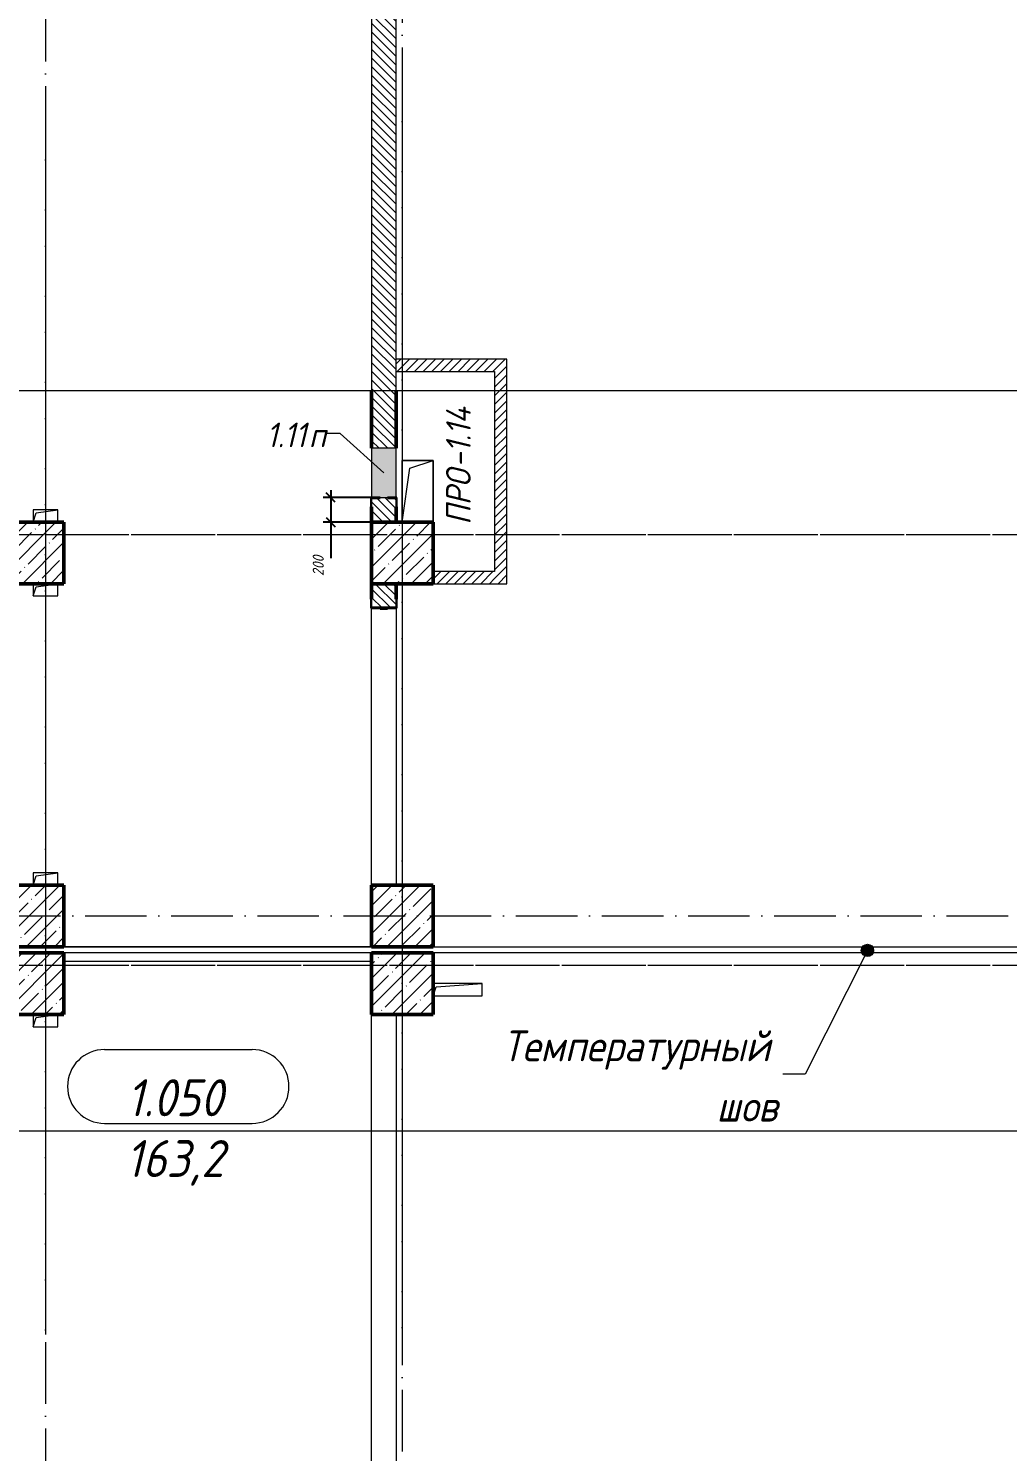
# Model space of a CAD drawing. Header units: millimetres. Extents: x -401725 to 250493, y 305116 to 802890.
# Drawn here: x -101803 to -93845, y 497895 to 509459 of the extents above; entities that cross this region are included whole.
import ezdxf

# ---------------------------------------------------------------- set-up
doc = ezdxf.new("R2010")
doc.units = ezdxf.units.MM
doc.linetypes.add('200_ШТРИХ_ш1п0_6_', pattern=[160, 100, -60])
doc.linetypes.add('50_200_ШТРИХ_1Т_ш5_п1_п1_', pattern=[700, 500, -100, 0, -100])
for name, color, linetype, lineweight in [('A-____-____-DIMS', 7, 'Continuous', 9), ('A-DETL-____-OTLN-3', 7, '200_ШТРИХ_ш1п0_6_', 9), ('A-DETL-____-OTLN-4', 7, 'Continuous', 18), ('A-DETL-GENF-OTLN', 7, 'Continuous', 9), ('A-FLOR-____-OTLN', 7, 'Continuous', 9), ('A-GENM-____-IDEN', 7, 'Continuous', 9), ('A-GENM-____-MCUT', 7, 'Continuous', 25), ('A-GENM-____-OTLN', 7, 'Continuous', 9), ('A-GENM-____-OTLN-1', 7, 'Continuous', 25), ('A-GLAZ-____-IDEN', 7, 'Continuous', 9), ('A-GLAZ-____-OTLN', 7, 'Continuous', 9), ('A-WALL-____-MCUT', 7, 'Continuous', 13), ('A-WALL-____-MCUT-2', 7, 'Continuous', 50), ('A-WALL-____-PATT-1', 7, 'Continuous', 9), ('A-WALL-FNSH-MCUT-1', 7, 'Continuous', 9), ('G-____-____-TEXT', 7, 'Continuous', 9), ('I-WALL-____-OTLN', 7, 'Continuous', 9), ('S-COLS-____-MCUT', 7, 'Continuous', 50), ('S-COLS-____-OTLN', 7, 'Continuous', 9), ('S-GRID-____-OTLN-1', 7, '50_200_ШТРИХ_1Т_ш5_п1_п1_', 9)]:
    doc.layers.add(name, color=color, linetype=linetype, lineweight=lineweight)
doc.layers.add('A-AREA-IDEN-1', color=7, linetype='Continuous', lineweight=9, true_color=0x000000)
doc.styles.add('ISOCPEUR_I', font='isocpeui.ttf', dxfattribs={"width": 0.9, "height": 2.5})
doc.styles.add('ISOCPEUR_I_11', font='isocpeui.ttf', dxfattribs={"width": 0.9, "height": 200})
doc.styles.add('ISOCPEUR_I_7', font='isocpeui.ttf', dxfattribs={"width": 0.9, "height": 90})
doc.styles.add('ISOCPEUR_I_9', font='isocpeui.ttf', dxfattribs={"width": 0.9, "height": 250})
doc.dimstyles.new('ISO-1_8_0_9К_СРЕДНИЙ_Кладочные_1', dxfattribs={"dimscale": 304.8, "dimtxt": 89.638306, "dimasz": 0.246063, "dimexe": 0.19685, "dimexo": 0, "dimgap": 0, "dimtad": 1, "dimdec": 3, "dimrnd": 0.001, "dimdsep": 46, "dimtxsty": 'ISOCPEUR_I_7', "dimblk1": 'OBLIQUE', "dimblk2": 'OBLIQUE', "dimsah": 1, "dimcen": 0.09, "dimdle": 0.19685, "dimazin": 0, "dimtfac": 1, "dimtdec": 4, "dimtix": 1, "dimtmove": 0, "dimatfit": 3, "dimfxl": 1, "dimtvp": 1, "dimtolj": 1, "dimtzin": 0, "dimarcsym": 2})
pattern_1 = [(45, (-77750, -42681.04), (-114.04925, 114.04925), []), (45, (-77635.95, -42681.04), (-114.04925, 114.04925), [201.613, -40.323, 3.353, -36.97])]
pattern_2 = [(45, (-74750, -43231.04), (-114.04925, 114.04925), []), (45, (-74635.95, -43231.04), (-114.04925, 114.04925), [201.613, -40.323, 3.353, -36.97])]
pattern_3 = [(315, (-46181.04, 74750), (114.04925, 114.04925), []), (315, (-46181.04, 74635.95), (114.04925, 114.04925), [201.613, -40.323, 3.353, -36.97])]
pattern_4 = [(45, (-77750, -46181.04), (-114.04925, 114.04925), []), (45, (-77635.95, -46181.04), (-114.04925, 114.04925), [201.613, -40.323, 3.353, -36.97])]
pattern_5 = [(45, (-77750, -43231.04), (-114.04925, 114.04925), []), (45, (-77635.95, -43231.04), (-114.04925, 114.04925), [201.613, -40.323, 3.353, -36.97])]
pattern_6 = [(45, (-74750, -42681.04), (-114.04925, 114.04925), []), (45, (-74635.95, -42681.04), (-114.04925, 114.04925), [201.613, -40.323, 3.353, -36.97])]
pattern_7 = [(45, (-176515.067, 459015.94), (-35.35534, 35.35534), [])]
pattern_8 = [(135, (-176515.067, 459015.94), (-35.35534, -35.35534), [])]

# ---------------------------------------------------------------- blocks, each defined once
blk = doc.blocks.new('BSC_Колонна _Прямоугольная - 500х500-V16-АР1_План отверстий 1 этажа в осях 1-64_А-ГГ')
at = {"layer": 'S-COLS-____-OTLN'}
h = blk.add_hatch(dxfattribs=at)
h.set_pattern_fill('FP_47', color=256, style=0, pattern_type=2)
h.set_pattern_definition(pattern_1)
h.paths.add_polyline_path([(-250, -250), (250, -250), (250, 250), (-250, 250)], flags=0)
at = {"layer": 'S-COLS-____-MCUT'}
for p, q in [((250, 250), (-250, 250)), ((-250, 250), (-250, -250)), ((250, -250), (250, 250)), ((-250, -250), (250, -250))]:
    blk.add_line(p, q, dxfattribs=at)
blk = doc.blocks.new('BSC_Колонна _Прямоугольная - 500х500-V89-АР1_План отверстий 1 этажа в осях 1-64_А-ГГ')
at = {"layer": 'S-COLS-____-OTLN'}
h = blk.add_hatch(dxfattribs=at)
h.set_pattern_fill('FP_121', color=256, style=0, pattern_type=2)
h.set_pattern_definition(pattern_2)
h.paths.add_polyline_path([(-250, -250), (250, -250), (250, 250), (-250, 250)], flags=0)
at = {"layer": 'S-COLS-____-MCUT'}
for p, q in [((250, 250), (-250, 250)), ((-250, 250), (-250, -250)), ((250, -250), (250, 250)), ((-250, -250), (250, -250))]:
    blk.add_line(p, q, dxfattribs=at)
blk = doc.blocks.new('BSC_Колонна _Прямоугольная - 500х500-V128-АР1_План отверстий 1 этажа в осях 1-64_А-ГГ')
at = {"layer": 'S-COLS-____-OTLN'}
h = blk.add_hatch(dxfattribs=at)
h.set_pattern_fill('FP_161', color=256, style=0, pattern_type=2)
h.set_pattern_definition(pattern_3)
h.paths.add_polyline_path([(-250, 250), (-250, -250), (250, -250), (250, 250)], flags=0)
at = {"layer": 'S-COLS-____-MCUT'}
for p, q in [((250, 250), (-250, 250)), ((-250, 250), (-250, -250)), ((250, -250), (250, 250)), ((-250, -250), (250, -250))]:
    blk.add_line(p, q, dxfattribs=at)
blk = doc.blocks.new('BSC_Колонна _Прямоугольная - 500х500-25978818-АР1_План отверстий 1 этажа в осях 1-64_А-ГГ')
at = {"layer": 'S-COLS-____-OTLN'}
h = blk.add_hatch(dxfattribs=at)
h.set_pattern_fill('FP_162', color=256, style=0, pattern_type=2)
h.set_pattern_definition(pattern_4)
h.paths.add_polyline_path([(-250, -250), (250, -250), (250, 250), (-250, 250)], flags=0)
at = {"layer": 'S-COLS-____-MCUT'}
for p, q in [((250, 250), (-250, 250)), ((-250, 250), (-250, -250)), ((250, -250), (250, 250)), ((-250, -250), (250, -250))]:
    blk.add_line(p, q, dxfattribs=at)
blk = doc.blocks.new('BSC_Колонна _Прямоугольная - 500х500-V133-АР1_План отверстий 1 этажа в осях 1-64_А-ГГ')
at = {"layer": 'S-COLS-____-OTLN'}
h = blk.add_hatch(dxfattribs=at)
h.set_pattern_fill('FP_167', color=256, style=0, pattern_type=2)
h.set_pattern_definition(pattern_5)
h.paths.add_polyline_path([(-250, -250), (250, -250), (250, 250), (-250, 250)], flags=0)
at = {"layer": 'S-COLS-____-MCUT'}
for p, q in [((250, 250), (-250, 250)), ((-250, 250), (-250, -250)), ((250, -250), (250, 250)), ((-250, -250), (250, -250))]:
    blk.add_line(p, q, dxfattribs=at)
blk = doc.blocks.new('BSC_Колонна _Прямоугольная - 500х500-V134-АР1_План отверстий 1 этажа в осях 1-64_А-ГГ')
at = {"layer": 'S-COLS-____-OTLN'}
h = blk.add_hatch(dxfattribs=at)
h.set_pattern_fill('FP_168', color=256, style=0, pattern_type=2)
h.set_pattern_definition(pattern_6)
h.paths.add_polyline_path([(-250, -250), (250, -250), (250, 250), (-250, 250), (-250, 193)], flags=0)
at = {"layer": 'S-COLS-____-MCUT'}
for p, q in [((250, 250), (-250, 250)), ((-250, 250), (-250, -250)), ((250, -250), (250, 250)), ((-250, -250), (250, -250))]:
    blk.add_line(p, q, dxfattribs=at)
blk = doc.blocks.new('AR_Отверстие Ниша - Лючок-32405162-АР1_План отверстий 1 этажа в осях 1-64_А-ГГ')
at = {"layer": 'A-GLAZ-____-OTLN'}
blk.add_hatch(color=256, dxfattribs=at).paths.add_polyline_path([(200, -100), (200, 100), (-200, 100), (-200, -100)], flags=0)
for p, q in [((200, 100), (-200, 100)), ((-200, 100), (-200, -100)), ((200, -31), (200, 31)), ((-200, -100), (200, -100))]:
    blk.add_line(p, q, dxfattribs=at)
blk = doc.blocks.new('Фахверк_СКБ_Уголок - 200_4010-27904266-АР1_План отверстий 1 этажа в осях 1-64_А-ГГ')
at = {"layer": 'A-GENM-____-MCUT'}
for p, q in [((125, 156), (50, 156)), ((50, 156), (50, 150)), ((50, 150), (119, 150)), ((119, 150), (119, 81)), ((125, 81), (125, 156)), ((119, 81), (125, 81)), ((125, 19), (119, 19)), ((119, 19), (119, -50)), ((125, -56), (125, 19)), ((119, -50), (50, -50)), ((50, -50), (50, -56)), ((50, -56), (125, -56))]:
    blk.add_line(p, q, dxfattribs=at)
blk = doc.blocks.new('AR_Отверстие прямоугольное _в плите_ - AR_Отверстие прямоугольное _в плите_-V157-АР1_План отверстий 1 этажа в осях 1-64_А-ГГ')
at = {"layer": 'A-GENM-____-OTLN'}
for p, q in [((125, 250), (-125, 250)), ((-125, 250), (-125, -250)), ((-63, 188), (125, 250)), ((125, -250), (125, 250)), ((-125, -250), (-63, 188))]:
    blk.add_line(p, q, dxfattribs=at)
blk = doc.blocks.new('AR_Отверстие прямоугольное _в плите_ - AR_Отверстие прямоугольное _в плите_-V179-АР1_План отверстий 1 этажа в осях 1-64_А-ГГ')
at = {"layer": 'A-GENM-____-OTLN'}
for p, q in [((-100, 50), (-100, -50)), ((-100, -50), (-75, 25)), ((-75, 25), (100, 50)), ((100, -50), (100, 50)), ((-100, -50), (100, -50))]:
    blk.add_line(p, q, dxfattribs=at)
blk = doc.blocks.new('AR_Отверстие прямоугольное _в плите_ - AR_Отверстие прямоугольное _в плите_-V180-АР1_План отверстий 1 этажа в осях 1-64_А-ГГ')
at = {"layer": 'A-GENM-____-OTLN'}
for p, q in [((100, 50), (-100, 50)), ((-100, 50), (-100, -50)), ((-100, -50), (-75, 25)), ((-75, 25), (100, 50)), ((100, -50), (100, 50))]:
    blk.add_line(p, q, dxfattribs=at)
blk = doc.blocks.new('AR_Отверстие прямоугольное _в плите_ - AR_Отверстие прямоугольное _в плите_-30512057-АР1_План отверстий 1 этажа в осях 1-64_А-ГГ')
at = {"layer": 'A-GENM-____-OTLN'}
for p, q in [((200, 50), (-200, 50)), ((-200, -50), (-175, 25)), ((-175, 25), (200, 50)), ((200, -50), (200, 50)), ((-200, -50), (200, -50))]:
    blk.add_line(p, q, dxfattribs=at)
blk = doc.blocks.new('Фахверк_СКБ_Уголок - 200_4010_1-27904896-АР1_План отверстий 1 этажа в осях 1-64_А-ГГ')
at = {"layer": 'A-GENM-____-MCUT'}
for p, q in [((200, 156), (125, 156)), ((125, 156), (125, 81)), ((131, 81), (131, 150)), ((131, 150), (200, 150)), ((200, 150), (200, 156)), ((125, 81), (131, 81)), ((131, 19), (125, 19)), ((125, 19), (125, -56)), ((131, -50), (131, 19)), ((125, -56), (200, -56)), ((200, -50), (131, -50)), ((200, -56), (200, -50))]:
    blk.add_line(p, q, dxfattribs=at)
blk = doc.blocks.new('DET_L_Линия разрыва - М100-27490010-АР1_План отверстий 1 этажа в осях 1-64_А-ГГ')
at = {"layer": 'A-DETL-GENF-OTLN'}
blk.add_line((28800, 0), (14700, 0), dxfattribs=at)
blk = doc.blocks.new('BSC_Колонна _Прямоугольная - 500х500-V38-АР1_План отверстий 1 этажа в осях 1-64_Ю-ЯЯ')
at = {"layer": 'S-COLS-____-OTLN'}
h = blk.add_hatch(dxfattribs=at)
h.set_pattern_fill('FP_45', color=256, style=0, pattern_type=2)
h.set_pattern_definition(pattern_1)
h.paths.add_polyline_path([(-250, -250), (250, -250), (250, 250), (-250, 250)], flags=0)
at = {"layer": 'S-COLS-____-MCUT'}
for p, q in [((250, 250), (-250, 250)), ((-250, 250), (-250, -250)), ((250, -250), (250, 250)), ((-250, -250), (250, -250))]:
    blk.add_line(p, q, dxfattribs=at)
blk = doc.blocks.new('BSC_Колонна _Прямоугольная - 500х500-V60-АР1_План отверстий 1 этажа в осях 1-64_Ю-ЯЯ')
at = {"layer": 'S-COLS-____-OTLN'}
h = blk.add_hatch(dxfattribs=at)
h.set_pattern_fill('FP_67', color=256, style=0, pattern_type=2)
h.set_pattern_definition(pattern_2)
h.paths.add_polyline_path([(-250, -250), (250, -250), (250, 250), (-250, 250)], flags=0)
at = {"layer": 'S-COLS-____-MCUT'}
for p, q in [((250, 250), (-250, 250)), ((-250, 250), (-250, -250)), ((250, -250), (250, 250)), ((-250, -250), (250, -250))]:
    blk.add_line(p, q, dxfattribs=at)
blk = doc.blocks.new('BSC_Колонна _Прямоугольная - 500х500-V135-АР1_План отверстий 1 этажа в осях 1-64_Ю-ЯЯ')
at = {"layer": 'S-COLS-____-OTLN'}
h = blk.add_hatch(dxfattribs=at)
h.set_pattern_fill('FP_146', color=256, style=0, pattern_type=2)
h.set_pattern_definition(pattern_3)
h.paths.add_polyline_path([(-250, 250), (-250, -250), (250, -250), (250, 250)], flags=0)
at = {"layer": 'S-COLS-____-MCUT'}
for p, q in [((250, 250), (-250, 250)), ((-250, 250), (-250, -250)), ((250, -250), (250, 250)), ((-250, -250), (250, -250))]:
    blk.add_line(p, q, dxfattribs=at)
blk = doc.blocks.new('BSC_Колонна _Прямоугольная - 500х500-V136-АР1_План отверстий 1 этажа в осях 1-64_Ю-ЯЯ')
at = {"layer": 'S-COLS-____-OTLN'}
h = blk.add_hatch(dxfattribs=at)
h.set_pattern_fill('FP_147', color=256, style=0, pattern_type=2)
h.set_pattern_definition(pattern_4)
h.paths.add_polyline_path([(-250, -250), (250, -250), (250, 250), (-250, 250)], flags=0)
at = {"layer": 'S-COLS-____-MCUT'}
for p, q in [((250, 250), (-250, 250)), ((-250, 250), (-250, -250)), ((250, -250), (250, 250)), ((-250, -250), (250, -250))]:
    blk.add_line(p, q, dxfattribs=at)
blk = doc.blocks.new('BSC_Колонна _Прямоугольная - 500х500-V141-АР1_План отверстий 1 этажа в осях 1-64_Ю-ЯЯ')
at = {"layer": 'S-COLS-____-OTLN'}
h = blk.add_hatch(dxfattribs=at)
h.set_pattern_fill('FP_152', color=256, style=0, pattern_type=2)
h.set_pattern_definition(pattern_5)
h.paths.add_polyline_path([(-250, -250), (250, -250), (250, 250), (-250, 250)], flags=0)
at = {"layer": 'S-COLS-____-MCUT'}
for p, q in [((250, 250), (-250, 250)), ((-250, 250), (-250, -250)), ((250, -250), (250, 250)), ((-250, -250), (250, -250))]:
    blk.add_line(p, q, dxfattribs=at)
blk = doc.blocks.new('BSC_Колонна _Прямоугольная - 500х500-V142-АР1_План отверстий 1 этажа в осях 1-64_Ю-ЯЯ')
at = {"layer": 'S-COLS-____-OTLN'}
h = blk.add_hatch(dxfattribs=at)
h.set_pattern_fill('FP_153', color=256, style=0, pattern_type=2)
h.set_pattern_definition(pattern_6)
h.paths.add_polyline_path([(-250, -250), (250, -250), (250, 250), (-250, 250), (-250, 12)], flags=0)
at = {"layer": 'S-COLS-____-MCUT'}
for p, q in [((250, 250), (-250, 250)), ((-250, 250), (-250, -250)), ((250, -250), (250, 250)), ((-250, -250), (250, -250))]:
    blk.add_line(p, q, dxfattribs=at)
blk = doc.blocks.new('AR_Отверстие Ниша - Лючок-32405162-АР1_План отверстий 1 этажа в осях 1-64_Ю-ЯЯ')
at = {"layer": 'A-GLAZ-____-OTLN'}
blk.add_hatch(color=256, dxfattribs=at).paths.add_polyline_path([(200, -100), (200, 100), (-200, 100), (-200, -100)], flags=0)
for p, q in [((200, 100), (-200, 100)), ((-200, 100), (-200, -100)), ((200, -31), (200, 31)), ((-200, -100), (200, -100))]:
    blk.add_line(p, q, dxfattribs=at)
blk = doc.blocks.new('Фахверк_СКБ_Уголок - 200_4010-27904266-АР1_План отверстий 1 этажа в осях 1-64_Ю-ЯЯ')
at = {"layer": 'A-GENM-____-MCUT'}
for p, q in [((125, 156), (50, 156)), ((50, 156), (50, 150)), ((50, 150), (119, 150)), ((119, 150), (119, 81)), ((125, 81), (125, 156)), ((119, 81), (125, 81)), ((125, 19), (119, 19)), ((119, 19), (119, -50)), ((125, -56), (125, 19)), ((119, -50), (50, -50)), ((50, -50), (50, -56)), ((50, -56), (125, -56))]:
    blk.add_line(p, q, dxfattribs=at)
blk = doc.blocks.new('AR_Отверстие прямоугольное _в плите_ - AR_Отверстие прямоугольное _в плите_-30459229-АР1_План отверстий 1 этажа в осях 1-64_Ю-ЯЯ')
at = {"layer": 'A-GENM-____-OTLN'}
for p, q in [((125, 250), (-125, 250)), ((-125, 250), (-125, -250)), ((-63, 188), (125, 250)), ((125, -250), (125, 250)), ((-125, -250), (-63, 188))]:
    blk.add_line(p, q, dxfattribs=at)
blk = doc.blocks.new('AR_Отверстие прямоугольное _в плите_ - AR_Отверстие прямоугольное _в плите_-V204-АР1_План отверстий 1 этажа в осях 1-64_Ю-ЯЯ')
at = {"layer": 'A-GENM-____-OTLN'}
for p, q in [((-100, 50), (-100, -50)), ((-100, -50), (-75, 25)), ((-75, 25), (100, 50)), ((100, -50), (100, 50)), ((-100, -50), (100, -50))]:
    blk.add_line(p, q, dxfattribs=at)
blk = doc.blocks.new('AR_Отверстие прямоугольное _в плите_ - AR_Отверстие прямоугольное _в плите_-V205-АР1_План отверстий 1 этажа в осях 1-64_Ю-ЯЯ')
at = {"layer": 'A-GENM-____-OTLN'}
for p, q in [((100, 50), (-100, 50)), ((-100, 50), (-100, -50)), ((-100, -50), (-75, 25)), ((-75, 25), (100, 50)), ((100, -50), (100, 50))]:
    blk.add_line(p, q, dxfattribs=at)
blk = doc.blocks.new('AR_Отверстие прямоугольное _в плите_ - AR_Отверстие прямоугольное _в плите_-30512057-АР1_План отверстий 1 этажа в осях 1-64_Ю-ЯЯ')
at = {"layer": 'A-GENM-____-OTLN'}
for p, q in [((200, 50), (-200, 50)), ((-200, -50), (-175, 25)), ((-175, 25), (200, 50)), ((200, -50), (200, 50)), ((-200, -50), (200, -50))]:
    blk.add_line(p, q, dxfattribs=at)
blk = doc.blocks.new('Фахверк_СКБ_Уголок - 200_4010_1-27904896-АР1_План отверстий 1 этажа в осях 1-64_Ю-ЯЯ')
at = {"layer": 'A-GENM-____-MCUT'}
for p, q in [((200, 156), (125, 156)), ((125, 156), (125, 81)), ((131, 81), (131, 150)), ((131, 150), (200, 150)), ((200, 150), (200, 156)), ((125, 81), (131, 81)), ((131, 19), (125, 19)), ((125, 19), (125, -56)), ((131, -50), (131, 19)), ((125, -56), (200, -56)), ((200, -50), (131, -50)), ((200, -56), (200, -50))]:
    blk.add_line(p, q, dxfattribs=at)
blk = doc.blocks.new('DET_L_Линия разрыва - М100-27489994-АР1_План отверстий 1 этажа в осях 1-64_Ю-ЯЯ')
at = {"layer": 'A-DETL-GENF-OTLN'}
blk.add_line((15850, 0), (0, 0), dxfattribs=at)
blk = doc.blocks.new('_Oblique')
at = {"color": 0, "linetype": 'ByBlock', "lineweight": -2}
blk.add_line((-0.5, -0.5), (0.5, 0.5), dxfattribs=at)
blk = doc.blocks.new('*D13565')
at = {"layer": 'A-____-____-DIMS', "color": 0, "lineweight": -2, "transparency": 16777216}
for p, q in [((-99347, 505707), (-99347, 505447)), ((-98968, 505647), (-99407, 505647)), ((-99015, 505447), (-99407, 505447)), ((-99347, 505447), (-99347, 505154))]:
    blk.add_line(p, q, dxfattribs=at)
at = {"layer": 'Defpoints', "color": 0, "transparency": 16777216}
for p in [(-98968, 505647), (-99347, 505447), (-99015, 505447)]:
    blk.add_point(p, dxfattribs=at)
at = {"layer": 'A-____-____-DIMS', "color": 0, "lineweight": -2, "transparency": 16777216, "xscale": 75, "yscale": 75, "zscale": 75}
for p, rotation in [((-99347, 505647), 90), ((-99347, 505447), 270)]:
    blk.add_blockref('_Oblique', p, dxfattribs=dict(at, rotation=rotation))
at = {"layer": 'A-____-____-DIMS', "color": 0, "transparency": 16777216, "insert": (-99493, 505009), "char_height": 90, "width": 409.58, "attachment_point": 1, "rotation": 90, "line_spacing_factor": 1.149209, "style": 'ISOCPEUR_I_7'}
blk.add_mtext('\\A1;200', dxfattribs=at)
blk = doc.blocks.new('AAR_СКБ_Марка_помещения_1_5 ммп - Номер _ Площадь-27962135-АИ_План этажа_Стены_1')
at = {"layer": 'A-AREA-IDEN-1'}
for p, q in [((-2.987, 3), (3.013, 3)), ((-2.987, 0), (3.013, 0))]:
    blk.add_line(p, q, dxfattribs=at)
for centre, start, end in [((-2.987, 1.5), 90, 270), ((3.013, 1.5), 270, 90)]:
    blk.add_arc(centre, 1.5, start, end, dxfattribs=at)

msp = doc.modelspace()

# ---------------------------------------------------------------- hatches: boundary and pattern name
at = {"layer": 'A-WALL-____-PATT-1'}
h = msp.add_hatch(dxfattribs=at)
h.set_pattern_fill('FP_6', color=256, style=0, pattern_type=2)
h.set_pattern_definition(pattern_8)
h.paths.add_polyline_path([(-99015.0675, 505446.983), (-98815.0675, 505446.983), (-98815.0675, 505640.983), (-98884.0675, 505640.983), (-98884.0675, 505646.983), (-98946.0675, 505646.983), (-98946.0675, 505640.983), (-99015.0675, 505640.983), (-99015.0675, 505571.983)], flags=0)
h.paths.add_polyline_path([(-99015.0675, 506046.983), (-98815.0675, 506046.983), (-98815.0675, 510196.983), (-99015.0675, 510196.983), (-99015.0675, 506552.8882)], flags=0)
h.paths.add_polyline_path([(-98884.0675, 510596.983), (-98884.0675, 510602.983), (-98815.0675, 510602.983), (-98815.0675, 510696.983), (-99015.0675, 510696.983), (-99015.0675, 510602.983), (-98946.0675, 510602.983), (-98946.0675, 510596.983)], flags=0)
h = msp.add_hatch(dxfattribs=at)
h.set_pattern_fill('FP_5', color=256, style=0, pattern_type=2)
h.set_pattern_definition(pattern_7)
h.paths.add_polyline_path([(-98015.0675, 506671.983), (-97915.0675, 506671.983), (-97915.0675, 506771.983), (-98815.0675, 506771.983), (-98815.0675, 506671.983), (-98760.4468, 506671.983)], flags=0)
h = msp.add_hatch(dxfattribs=at)
h.set_pattern_fill('FP_5', color=256, style=0, pattern_type=2)
h.set_pattern_definition(pattern_7)
h.paths.add_polyline_path([(-97915.0675, 504946.983), (-97915.0675, 506671.983), (-98015.0675, 506671.983), (-98015.0675, 504946.983)], flags=0)
h = msp.add_hatch(dxfattribs=at)
h.set_pattern_fill('FP_6', color=256, style=0, pattern_type=2)
h.set_pattern_definition(pattern_8)
h.paths.add_polyline_path([(-99009.0675, 505446.983), (-98815.0675, 505446.983), (-98815.0675, 505640.983), (-98884.0675, 505640.983), (-98884.0675, 505646.983), (-98946.0675, 505646.983), (-98946.0675, 505640.983), (-99015.0675, 505640.983), (-99015.0675, 505446.983)], flags=0)
h.paths.add_polyline_path([(-99015.0675, 506046.983), (-98815.0675, 506046.983), (-98815.0675, 506517.1216), (-99015.0675, 506517.1216)], flags=0)
h = msp.add_hatch(dxfattribs=at)
h.set_pattern_fill('FP_5', color=256, style=0, pattern_type=2)
h.set_pattern_definition(pattern_7)
h.paths.add_polyline_path([(-97915.0675, 504946.983), (-97915.0675, 506517.1216), (-98015.0675, 506517.1216), (-98015.0675, 504946.983)], flags=0)
h = msp.add_hatch(dxfattribs=at)
h.set_pattern_fill('FP_5', color=256, style=0, pattern_type=2)
h.set_pattern_definition(pattern_7)
h.paths.add_polyline_path([(-98015.0675, 504946.983), (-98015.0675, 505046.983), (-98515.0675, 505046.983), (-98515.0675, 504946.983)], flags=0)
h = msp.add_hatch(dxfattribs=at)
h.set_pattern_fill('FP_5', color=256, style=0, pattern_type=2)
h.set_pattern_definition(pattern_7)
h.paths.add_polyline_path([(-98015.0675, 504946.983), (-98015.0675, 505046.983), (-98515.0675, 505046.983), (-98515.0675, 504946.983)], flags=0)
h = msp.add_hatch(dxfattribs=at)
h.set_pattern_fill('FP_6', color=256, style=0, pattern_type=2)
h.set_pattern_definition(pattern_8)
h.paths.add_polyline_path([(-98884.0675, 504746.983), (-98884.0675, 504752.983), (-98815.0675, 504752.983), (-98815.0675, 504946.983), (-99015.0675, 504946.983), (-99015.0675, 504752.983), (-98946.0675, 504752.983), (-98946.0675, 504746.983)], flags=0)
h = msp.add_hatch(dxfattribs=at)
h.set_pattern_fill('FP_6', color=256, style=0, pattern_type=2)
h.set_pattern_definition(pattern_8)
h.paths.add_polyline_path([(-98884.0675, 504746.983), (-98884.0675, 504752.983), (-98815.0675, 504752.983), (-98815.0675, 504946.983), (-99015.0675, 504946.983), (-99015.0675, 504752.983), (-98946.0675, 504752.983), (-98946.0675, 504746.983)], flags=0)
at = {"layer": 'G-____-____-TEXT'}
h = msp.add_hatch(color=256, dxfattribs=at)
edge = h.paths.add_edge_path(flags=0)
edge.add_arc((-94983.9706, 501967.4009), 50, 0, 360)
h = msp.add_hatch(color=256, dxfattribs=at)
edge = h.paths.add_edge_path(flags=0)
edge.add_arc((-94983.9706, 501967.4009), 50, 0, 360)

# ---------------------------------------------------------------- linework, layer by layer
at = {"layer": 'A-DETL-____-OTLN-3'}
for p, q in [((-99015.0675, 501996.983), (-101515.0675, 501996.983)), ((-99015.0675, 501876.983), (-101515.0675, 501876.983))]:
    msp.add_line(p, q, dxfattribs=at)
at = {"layer": 'A-DETL-____-OTLN-4'}
for p, q in [((-99015.0675, 501996.983), (-101515.0675, 501996.983)), ((-99015.0675, 501876.983), (-101515.0675, 501876.983))]:
    msp.add_line(p, q, dxfattribs=at)
at = {"layer": 'A-FLOR-____-OTLN'}
for p, q in [((-98765.0675, 505946.983), (-98515.0675, 505946.983)), ((-98765.0675, 505446.983), (-98765.0675, 505946.983)), ((-98765.0675, 505946.983), (-98515.0675, 505946.983)), ((-98765.0675, 505446.983), (-98765.0675, 505946.983)), ((-98515.0675, 505946.983), (-98515.0675, 505446.983)), ((-98515.0675, 505946.983), (-98515.0675, 505446.983)), ((-101515.0675, 501996.983), (-99015.0675, 501996.983)), ((-101515.0675, 501996.983), (-99015.0675, 501996.983)), ((-98515.0675, 501996.983), (-93615.0675, 501996.983)), ((-98515.0675, 501996.983), (-93615.0675, 501996.983)), ((-99015.0675, 501946.983), (-101515.0675, 501946.983)), ((-99015.0675, 501946.983), (-101515.0675, 501946.983)), ((-93615.0675, 501946.983), (-98515.0675, 501946.983)), ((-93615.0675, 501946.983), (-98515.0675, 501946.983))]:
    msp.add_line(p, q, dxfattribs=at)
at = {"layer": 'A-GLAZ-____-IDEN'}
for p, q in [((-99268.4842, 506168.2206), (-99381.0038, 506168.2206)), ((-98915.0675, 505846.983), (-99268.4842, 506168.2206))]:
    msp.add_line(p, q, dxfattribs=at)
at = {"layer": 'A-WALL-____-MCUT'}
for p, q in [((-99015.0675, 510196.983), (-99015.0675, 506046.983)), ((-98815.0675, 506046.983), (-98815.0675, 510196.983)), ((-99015.0675, 505571.983), (-99015.0675, 505446.983)), ((-98815.0675, 505446.983), (-98815.0675, 505571.983)), ((-99015.0675, 504946.983), (-99015.0675, 504821.983)), ((-98815.0675, 504821.983), (-98815.0675, 504946.983)), ((-98946.0675, 504746.983), (-98884.0675, 504746.983))]:
    msp.add_line(p, q, dxfattribs=at)
at = {"layer": 'A-WALL-____-MCUT-2'}
for p, q in [((-99015.0675, 506517.1216), (-99015.0675, 506046.983)), ((-98815.0675, 506046.983), (-98815.0675, 506517.1216)), ((-99015.0675, 505571.983), (-99015.0675, 505446.983)), ((-98815.0675, 505446.983), (-98815.0675, 505571.983)), ((-99015.0675, 504946.983), (-99015.0675, 504821.983)), ((-98815.0675, 504821.983), (-98815.0675, 504946.983)), ((-98946.0675, 504746.983), (-98884.0675, 504746.983))]:
    msp.add_line(p, q, dxfattribs=at)
at = {"layer": 'A-WALL-FNSH-MCUT-1'}
for p, q in [((-97915.0675, 506771.983), (-98815.0675, 506771.983)), ((-97915.0675, 504946.983), (-97915.0675, 506771.983)), ((-98815.0675, 506671.983), (-98015.0675, 506671.983)), ((-98015.0675, 506671.983), (-98015.0675, 505046.983)), ((-98015.0675, 506517.1216), (-98015.0675, 505046.983)), ((-97915.0675, 504946.983), (-97915.0675, 506517.1216)), ((-98015.0675, 505046.983), (-98515.0675, 505046.983)), ((-98015.0675, 505046.983), (-98515.0675, 505046.983)), ((-98515.0675, 504946.983), (-97915.0675, 504946.983)), ((-98515.0675, 504946.983), (-97915.0675, 504946.983))]:
    msp.add_line(p, q, dxfattribs=at)
at = {"layer": 'G-____-____-TEXT'}
for p, q in [((-94983.9706, 501967.4009), (-95491.0272, 500960.0175)), ((-94983.9706, 501967.4009), (-95491.0272, 500960.0175)), ((-95491.0272, 500960.0175), (-95670.7152, 500960.0175)), ((-95491.0272, 500960.0175), (-95670.7152, 500960.0175))]:
    msp.add_line(p, q, dxfattribs=at)
msp.add_circle((-94983.9706, 501967.4009), 50, dxfattribs=at)
msp.add_circle((-94983.9706, 501967.4009), 50, dxfattribs=at)
at = {"layer": 'I-WALL-____-OTLN'}
for p, q in [((-99015.0675, 502496.983), (-99015.0675, 504746.983)), ((-99015.0675, 502496.983), (-99015.0675, 504746.983)), ((-98815.0675, 504746.983), (-98815.0675, 502496.983)), ((-98815.0675, 504746.983), (-98815.0675, 502496.983)), ((-99015.0675, 495946.983), (-99015.0675, 501446.983)), ((-99015.0675, 500496.983), (-99015.0675, 501446.983)), ((-98815.0675, 501446.983), (-98815.0675, 495946.983)), ((-98815.0675, 501446.983), (-98815.0675, 500496.983))]:
    msp.add_line(p, q, dxfattribs=at)
at = {"layer": 'S-GRID-____-OTLN-1'}
for p, q in [((-98765.0675, 549908.7924), (-98765.0675, 498597.5699)), ((-101665.0675, 549595.9184), (-101665.0675, 498846.9195)), ((-98765.0675, 508896.9006), (-98765.0675, 467585.8406)), ((-101665.0675, 508584.0266), (-101665.0675, 470346.983)), ((-109188.297, 505346.983), (-86196.2802, 505346.983)), ((-107270.4298, 505346.983), (-86196.2802, 505346.983)), ((-102042.753, 502246.983), (-72550.8541, 502246.983)), ((-102042.753, 502246.983), (-72550.8541, 502246.983)), ((-109188.297, 501846.983), (-72440.6609, 501846.983)), ((-107270.4298, 501846.983), (-72440.6609, 501846.983))]:
    msp.add_line(p, q, dxfattribs=at)

# ---------------------------------------------------------------- block references
at = {"layer": 'A-AREA-IDEN-1', "xscale": 199.9999999999999, "yscale": 199.9999999999999, "zscale": 199.9999999999999}
msp.add_blockref('AAR_СКБ_Марка_помещения_1_5 ммп - Номер _ Площадь-27962135-АИ_План этажа_Стены_1', (-100588.3318, 500561.2766), dxfattribs=at)
at = {"layer": 'A-DETL-GENF-OTLN', "rotation": 180}
msp.add_blockref('DET_L_Линия разрыва - М100-27490010-АР1_План отверстий 1 этажа в осях 1-64_А-ГГ', (-74215.0675, 506517.1216), dxfattribs=at)
at = {"layer": 'A-DETL-GENF-OTLN'}
msp.add_blockref('DET_L_Линия разрыва - М100-27489994-АР1_План отверстий 1 этажа в осях 1-64_Ю-ЯЯ', (-106705.0675, 500496.983), dxfattribs=at)
at = {"layer": 'A-GENM-____-OTLN'}
for name, p in [('AR_Отверстие прямоугольное _в плите_ - AR_Отверстие прямоугольное _в плите_-V157-АР1_План отверстий 1 этажа в осях 1-64_А-ГГ', (-98640.0675, 505696.983)), ('AR_Отверстие прямоугольное _в плите_ - AR_Отверстие прямоугольное _в плите_-30459229-АР1_План отверстий 1 этажа в осях 1-64_Ю-ЯЯ', (-98640.0675, 505696.983)), ('AR_Отверстие прямоугольное _в плите_ - AR_Отверстие прямоугольное _в плите_-V180-АР1_План отверстий 1 этажа в осях 1-64_А-ГГ', (-101665.0675, 505496.983)), ('AR_Отверстие прямоугольное _в плите_ - AR_Отверстие прямоугольное _в плите_-V205-АР1_План отверстий 1 этажа в осях 1-64_Ю-ЯЯ', (-101665.0675, 505496.983)), ('AR_Отверстие прямоугольное _в плите_ - AR_Отверстие прямоугольное _в плите_-V179-АР1_План отверстий 1 этажа в осях 1-64_А-ГГ', (-101665.0675, 504896.983)), ('AR_Отверстие прямоугольное _в плите_ - AR_Отверстие прямоугольное _в плите_-V204-АР1_План отверстий 1 этажа в осях 1-64_Ю-ЯЯ', (-101665.0675, 504896.983)), ('AR_Отверстие прямоугольное _в плите_ - AR_Отверстие прямоугольное _в плите_-V180-АР1_План отверстий 1 этажа в осях 1-64_А-ГГ', (-101665.0675, 502546.983)), ('AR_Отверстие прямоугольное _в плите_ - AR_Отверстие прямоугольное _в плите_-V205-АР1_План отверстий 1 этажа в осях 1-64_Ю-ЯЯ', (-101665.0675, 502546.983)), ('AR_Отверстие прямоугольное _в плите_ - AR_Отверстие прямоугольное _в плите_-30512057-АР1_План отверстий 1 этажа в осях 1-64_А-ГГ', (-98315.0675, 501646.983)), ('AR_Отверстие прямоугольное _в плите_ - AR_Отверстие прямоугольное _в плите_-30512057-АР1_План отверстий 1 этажа в осях 1-64_Ю-ЯЯ', (-98315.0675, 501646.983)), ('AR_Отверстие прямоугольное _в плите_ - AR_Отверстие прямоугольное _в плите_-V179-АР1_План отверстий 1 этажа в осях 1-64_А-ГГ', (-101665.0675, 501396.983)), ('AR_Отверстие прямоугольное _в плите_ - AR_Отверстие прямоугольное _в плите_-V204-АР1_План отверстий 1 этажа в осях 1-64_Ю-ЯЯ', (-101665.0675, 501396.983))]:
    msp.add_blockref(name, p, dxfattribs=at)
at = {"layer": 'A-GENM-____-OTLN-1', "rotation": 89.99999999999993}
for name, p in [('Фахверк_СКБ_Уголок - 200_4010-27904266-АР1_План отверстий 1 этажа в осях 1-64_А-ГГ', (-98865.0675, 505521.983)), ('Фахверк_СКБ_Уголок - 200_4010-27904266-АР1_План отверстий 1 этажа в осях 1-64_Ю-ЯЯ', (-98865.0675, 505521.983)), ('Фахверк_СКБ_Уголок - 200_4010_1-27904896-АР1_План отверстий 1 этажа в осях 1-64_А-ГГ', (-98865.0675, 504621.983)), ('Фахверк_СКБ_Уголок - 200_4010_1-27904896-АР1_План отверстий 1 этажа в осях 1-64_Ю-ЯЯ', (-98865.0675, 504621.983))]:
    msp.add_blockref(name, p, dxfattribs=at)
at = {"layer": 'A-GLAZ-____-OTLN', "rotation": 269.9999999999999}
for name in ['AR_Отверстие Ниша - Лючок-32405162-АР1_План отверстий 1 этажа в осях 1-64_А-ГГ', 'AR_Отверстие Ниша - Лючок-32405162-АР1_План отверстий 1 этажа в осях 1-64_Ю-ЯЯ']:
    msp.add_blockref(name, (-98915.0675, 505846.983), dxfattribs=at)
at = {"layer": 'S-COLS-____-OTLN', "rotation": 89.9999999999999}
for name in ['BSC_Колонна _Прямоугольная - 500х500-V128-АР1_План отверстий 1 этажа в осях 1-64_А-ГГ', 'BSC_Колонна _Прямоугольная - 500х500-V135-АР1_План отверстий 1 этажа в осях 1-64_Ю-ЯЯ']:
    msp.add_blockref(name, (-101765.0675, 505196.983), dxfattribs=at)
at = {"layer": 'S-COLS-____-OTLN'}
for name, p in [('BSC_Колонна _Прямоугольная - 500х500-25978818-АР1_План отверстий 1 этажа в осях 1-64_А-ГГ', (-98765.0675, 505196.983)), ('BSC_Колонна _Прямоугольная - 500х500-V136-АР1_План отверстий 1 этажа в осях 1-64_Ю-ЯЯ', (-98765.0675, 505196.983)), ('BSC_Колонна _Прямоугольная - 500х500-V89-АР1_План отверстий 1 этажа в осях 1-64_А-ГГ', (-101765.0675, 502246.983)), ('BSC_Колонна _Прямоугольная - 500х500-V60-АР1_План отверстий 1 этажа в осях 1-64_Ю-ЯЯ', (-101765.0675, 502246.983)), ('BSC_Колонна _Прямоугольная - 500х500-V133-АР1_План отверстий 1 этажа в осях 1-64_А-ГГ', (-98765.0675, 502246.983)), ('BSC_Колонна _Прямоугольная - 500х500-V141-АР1_План отверстий 1 этажа в осях 1-64_Ю-ЯЯ', (-98765.0675, 502246.983)), ('BSC_Колонна _Прямоугольная - 500х500-V134-АР1_План отверстий 1 этажа в осях 1-64_А-ГГ', (-101765.0675, 501696.983)), ('BSC_Колонна _Прямоугольная - 500х500-V142-АР1_План отверстий 1 этажа в осях 1-64_Ю-ЯЯ', (-101765.0675, 501696.983)), ('BSC_Колонна _Прямоугольная - 500х500-V16-АР1_План отверстий 1 этажа в осях 1-64_А-ГГ', (-98765.0675, 501696.983)), ('BSC_Колонна _Прямоугольная - 500х500-V38-АР1_План отверстий 1 этажа в осях 1-64_Ю-ЯЯ', (-98765.0675, 501696.983))]:
    msp.add_blockref(name, p, dxfattribs=at)

# ---------------------------------------------------------------- texts
at = {"layer": 'A-AREA-IDEN-1', "char_height": 300, "attachment_point": 8, "line_spacing_factor": 1.139951, "style": 'ISOCPEUR_I'}
for s, insert, width in [('\\pxqc,t8.46667,16.93333,25.4,33.86667,42.33333,50.8,59.26667,67.73333,76.2,84.66667,93.13333,101.6,110.06667,118.53333,127,135.46667,143.93333,152.4,160.86667,169.33333,177.8,186.26667,194.73333,203.2,211.66667,220.13333,228.6,237.06667,245.53333,254,262.46667,270.93333;{1.050}', (-100613.7609, 500619.6064), 900), ('\\pxqc,t8.46667,16.93333,25.4,33.86667,42.33333,50.8,59.26667,67.73333,76.2,84.66667,93.13333,101.6,110.06667,118.53333,127,135.46667,143.93333,152.4,160.86667,169.33333,177.8,186.26667,194.73333,203.2,211.66667,220.13333,228.6,237.06667,245.53333,254,262.46667,270.93333;{163,2}', (-100613.7609, 500055.6585), 914)]:
    msp.add_mtext(s, dxfattribs=dict(at, insert=insert, width=width))
at = {"layer": 'A-GENM-____-IDEN', "char_height": 200, "attachment_point": 1, "rotation": 90, "style": 'ISOCPEUR_I_11'}
for s, insert, width in [('-1.14', (-98408.6967, 505889.3572), 649.366875), ('ПРО', (-98408.6967, 505425.0135), 562.784625)]:
    msp.add_mtext(s, dxfattribs=dict(at, insert=insert, width=width))
at = {"layer": 'A-GLAZ-____-IDEN', "char_height": 200, "attachment_point": 1, "style": 'ISOCPEUR_I_11'}
for s, insert, width in [('1.11', (-99869.3593, 506255.8352), 418.480875), ('\\fISOCPEUR|b0|i1|c204|p34|;\\W.9;п', (-99524.0781, 506255.8352), 158.734125)]:
    msp.add_mtext(s, dxfattribs=dict(at, insert=insert, width=width))
at = {"layer": 'G-____-____-TEXT', "char_height": 250, "attachment_point": 1}
for s, insert, width, style in [('Температурный', (-97949.4755, 501315.8716), 2763.416813, 'ISOCPEUR_I'), ('Температурный', (-97949.4755, 501315.8716), 2763.416813, 'ISOCPEUR_I_9'), ('шов', (-96211.163, 500826.3925), 656.582063, 'ISOCPEUR_I'), ('шов', (-96211.163, 500826.3925), 656.582063, 'ISOCPEUR_I_9')]:
    msp.add_mtext(s, dxfattribs=dict(at, insert=insert, width=width, style=style))

# ---------------------------------------------------------------- dimensions: what is measured, and where the dimension line sits
at = {"layer": 'A-____-____-DIMS'}
dim = msp.add_linear_dim(base=(-99347.2001, 505446.983), p1=(-98968.1155, 505646.983), p2=(-99015.0675, 505446.983), angle=90, dimstyle='ISO-1_8_0_9К_СРЕДНИЙ_Кладочные_1', override={"dimpost": '<>', "dimfxl": 205.437315}, dxfattribs=at)
dim.commit()
dim.dimension.update_dxf_attribs({"geometry": '*D13565', "text_midpoint": (-99433.2319, 505154.2347), "dimtype": 160, "text_rotation": 90})

doc.saveas('drawing.dxf')
